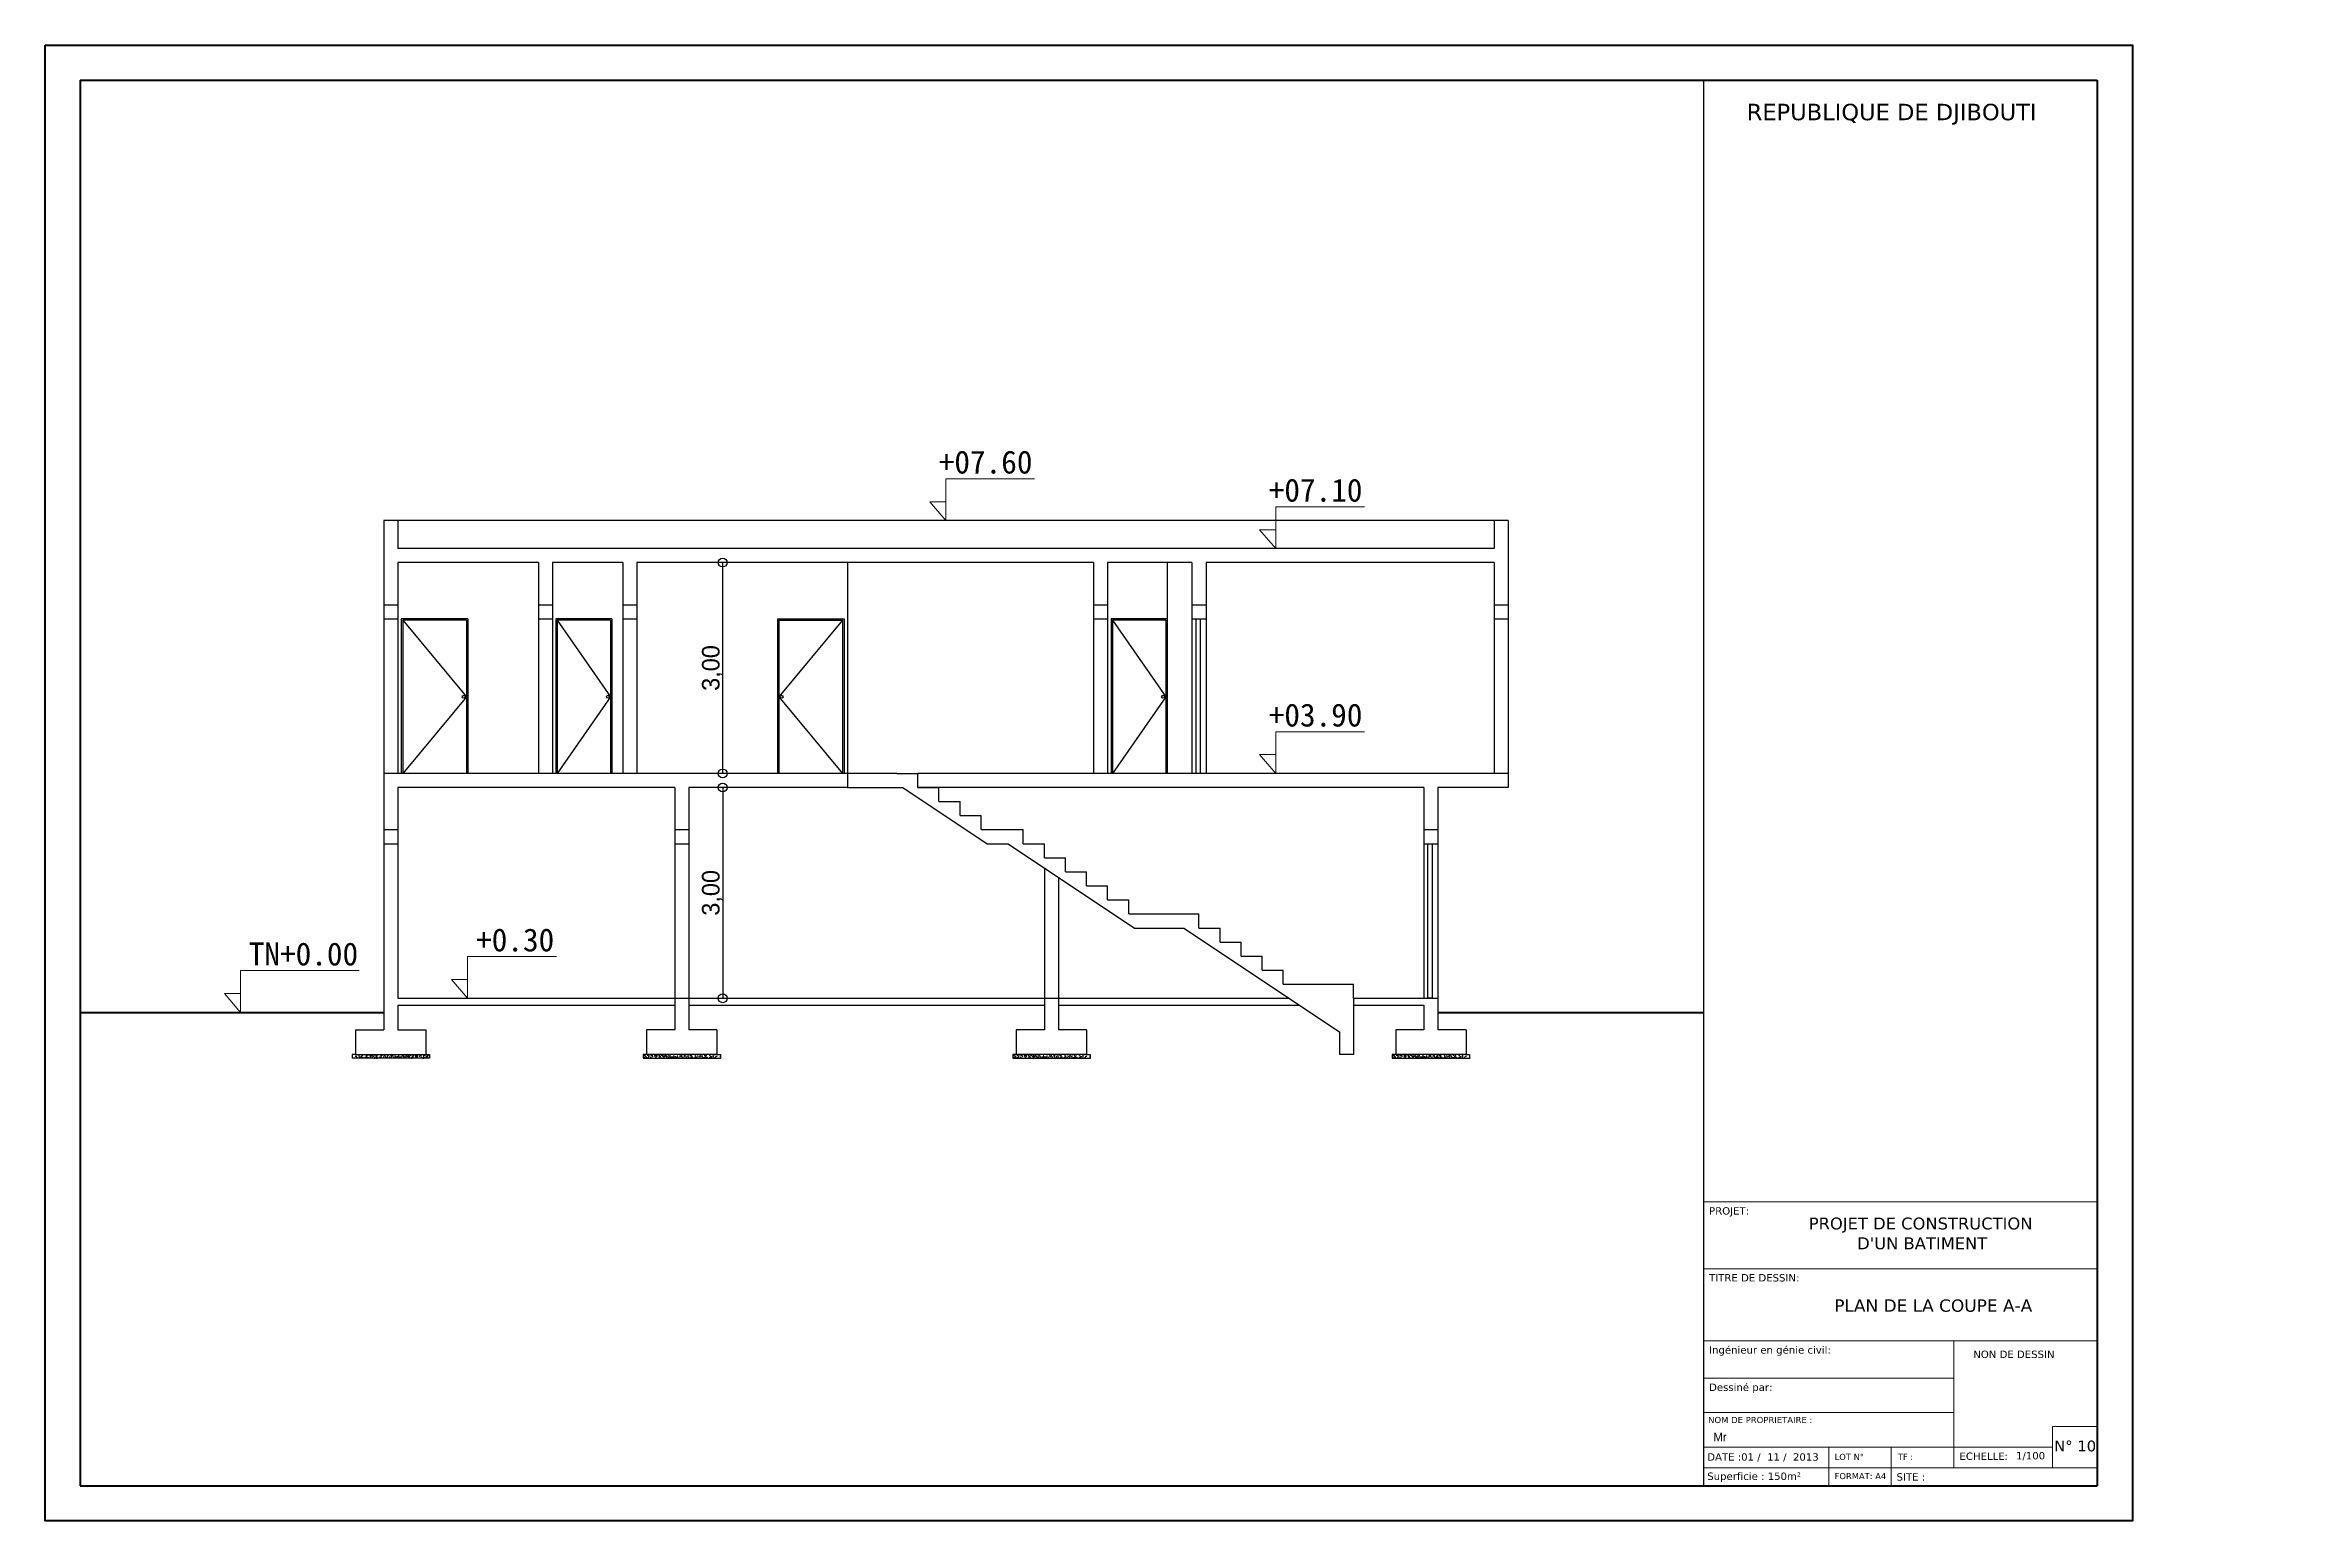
# Model space of a CAD drawing. Extents: x -110 to 3211, y -163 to 893.
# Drawn here: x 156.16 to 188.28, y -24.5 to -3.5 of the extents above; entities that cross this region are included whole.
import ezdxf

# ---------------------------------------------------------------- set-up
doc = ezdxf.new("R2010")
doc.units = 0
doc.header["$LTSCALE"] = 0.8
doc.header["$MEASUREMENT"] = 0
doc.layers.get('0').update_dxf_attribs({"color": 5, "linetype": 'CONTINUOUS'})
doc.layers.get('DEFPOINTS').update_dxf_attribs({"linetype": 'CONTINUOUS'})
doc.layers.add('COMBLDG', color=7, linetype='CONTINUOUS')
doc.layers.add('COTATITION', color=5, linetype='CONTINUOUS')
for name, color, linetype, lineweight in [('Menuiserie', 30, 'CONTINUOUS', 13), ('Murs exterieurs', 7, 'CONTINUOUS', 40), ('Terrassembalcon msechoir et escalier', 165, 'CONTINUOUS', 25)]:
    doc.layers.add(name, color=color, linetype=linetype, lineweight=lineweight)
doc.dimstyles.new('ISO-25', dxfattribs={"dimtxt": 0.25, "dimasz": 0.25, "dimexe": 1.25, "dimexo": 0.625, "dimgap": 0.001, "dimtad": 1, "dimzin": 1, "dimtxsty": 'Standard', "dimblk": 'SMALL', "dimcen": 0.25, "dimse1": 1, "dimse2": 1, "dimazin": 0, "dimtfac": 1, "dimtmove": 1, "dimatfit": 3, "dimldrblk": 'SMALL', "dimfxl": 1, "dimarcsym": 0})

# ---------------------------------------------------------------- blocks, each defined once
blk = doc.blocks.new('_Small')
at = {"color": 0, "linetype": 'ByBlock', "lineweight": -2}
blk.add_circle((0, 0), 0.25, dxfattribs=at)
blk = doc.blocks.new('*D204')
at = {"layer": 'COTATITION', "color": 0, "lineweight": -2, "ltscale": 0.3, "transparency": 16777216}
blk.add_line((165.796, -14.064), (165.796, -17.064), dxfattribs=at)
at = {"layer": 'DEFPOINTS', "color": 0, "ltscale": 0.3, "transparency": 16777216}
for p in [(165.796, -14.064), (165.796, -17.064), (165.796, -17.064)]:
    blk.add_point(p, dxfattribs=at)
at = {"layer": 'COTATITION', "color": 0, "lineweight": -2, "ltscale": 0.3, "transparency": 16777216, "xscale": 0.250000000000011, "yscale": 0.250000000000011, "zscale": 0.250000000000011}
for p, rotation in [((165.796, -14.064), 90), ((165.796, -17.064), 270)]:
    blk.add_blockref('_Small', p, dxfattribs=dict(at, rotation=rotation))
at = {"layer": 'COTATITION', "color": 0, "ltscale": 0.3, "transparency": 16777216, "insert": (165.649, -15.564), "char_height": 0.25, "attachment_point": 5, "rotation": 90}
blk.add_mtext('3,00', dxfattribs=at)
blk = doc.blocks.new('*D205')
at = {"layer": 'COTATITION', "color": 0, "lineweight": -2, "ltscale": 0.3, "transparency": 16777216}
blk.add_line((165.796, -13.864), (165.796, -10.864), dxfattribs=at)
at = {"layer": 'DEFPOINTS', "color": 0, "ltscale": 0.3, "transparency": 16777216}
for p in [(165.796, -10.864), (1312.923, -10.864), (165.796, -13.864)]:
    blk.add_point(p, dxfattribs=at)
at = {"layer": 'COTATITION', "color": 0, "lineweight": -2, "ltscale": 0.3, "transparency": 16777216, "xscale": 0.250000000000011, "yscale": 0.250000000000011, "zscale": 0.250000000000011}
for p, rotation in [((165.796, -10.864), 90), ((165.796, -13.864), 270)]:
    blk.add_blockref('_Small', p, dxfattribs=dict(at, rotation=rotation))
at = {"layer": 'COTATITION', "color": 0, "ltscale": 0.3, "transparency": 16777216, "insert": (165.649, -12.364), "char_height": 0.25, "attachment_point": 5, "rotation": 90}
blk.add_mtext('3,00', dxfattribs=at)

msp = doc.modelspace()

# ---------------------------------------------------------------- hatches: boundary and pattern name
at = {"layer": 'Terrassembalcon msechoir et escalier', "lineweight": 25, "ltscale": 0.3}
h = msp.add_hatch(dxfattribs=at)
h.set_pattern_fill('AR-CONC', color=252, scale=0.01, style=0)
h.set_pattern_definition([(130, (160.52285, -17.914094), (-0.071726, -0.0062752), [0.0075, -0.0825]), (185, (160.52285, -17.914094), (0.013875, 0.075219), [0.006, -0.066]), (79.5486, (160.51687, -17.91462), (-0.057851, 0.068944), [0.006374, -0.070114]), (133.816, (160.52285, -17.89409), (-0.106724, -0.016552), [0.01125, -0.12375]), (83.364, (160.51396, -17.89547), (-0.093466, 0.097412), [0.009561, -0.105171]), (188.816, (160.52285, -17.89409), (-0.093466, 0.097412), [0.009, -0.099]), (159, (160.51285, -17.899094), (-0.0596907, -0.040262), [0.0075, -0.0825]), (214, (160.51285, -17.899094), (-0.0243315, 0.072515), [0.006, -0.066]), (108.5486, (160.507876, -17.90245), (-0.0840223, 0.032253), [0.006374, -0.070114]), (142.5, (160.52285, -17.914094), (-0.001216, 0.0332894), [0, -0.0652, 0, -0.067, 0, -0.06625]), (172.5, (160.52285, -17.914094), (-0.026307, 0.0394412), [0, -0.0382, 0, -0.0637, 0, -0.02525]), (212.5, (160.54515, -17.914094), (-0.05338224, -0.0022555), [0, -0.025, 0, -0.078, 0, -0.1035]), (222.5, (160.55515, -17.914094), (-0.0583186, 0.0100105), [0, -0.0325, 0, -0.0518, 0, -0.0735])])
h.paths.add_polyline_path([(160.523, -17.864), (160.573, -17.864), (161.573, -17.864), (161.623, -17.864), (161.623, -17.914), (160.523, -17.914)])
h = msp.add_hatch(dxfattribs=at)
h.set_pattern_fill('AR-CONC', color=252, scale=0.01, style=0)
h.set_pattern_definition([(50, (165.76285, -17.914094), (0.071726, -0.0062752), [0.0075, -0.0825]), (355, (165.76285, -17.914094), (-0.013875, 0.075219), [0.006, -0.066]), (100.4514, (165.76883, -17.91462), (0.057851, 0.068944), [0.006374, -0.070114]), (46.184, (165.76285, -17.89409), (0.106724, -0.016552), [0.01125, -0.12375]), (96.636, (165.77174, -17.89547), (0.093466, 0.097412), [0.009561, -0.105171]), (351.184, (165.76285, -17.89409), (0.093466, 0.097412), [0.009, -0.099]), (21, (165.77285, -17.899094), (0.0596907, -0.040262), [0.0075, -0.0825]), (326, (165.77285, -17.899094), (0.0243315, 0.072515), [0.006, -0.066]), (71.4514, (165.777824, -17.90245), (0.0840223, 0.032253), [0.006374, -0.070114]), (37.5, (165.76285, -17.914094), (0.001216, 0.0332894), [0, -0.0652, 0, -0.067, 0, -0.06625]), (7.5, (165.76285, -17.914094), (0.026307, 0.0394412), [0, -0.0382, 0, -0.0637, 0, -0.02525]), (327.5, (165.74055, -17.914094), (0.05338224, -0.0022555), [0, -0.025, 0, -0.078, 0, -0.1035]), (317.5, (165.73055, -17.914094), (0.0583186, 0.0100105), [0, -0.0325, 0, -0.0518, 0, -0.0735])])
h.paths.add_polyline_path([(165.763, -17.864), (165.713, -17.864), (164.713, -17.864), (164.663, -17.864), (164.663, -17.914), (165.763, -17.914)])
h = msp.add_hatch(dxfattribs=at)
h.set_pattern_fill('AR-CONC', color=252, scale=0.01, style=0)
h.set_pattern_definition([(50, (171.02285, -17.914094), (0.071726, -0.0062752), [0.0075, -0.0825]), (355, (171.02285, -17.914094), (-0.013875, 0.075219), [0.006, -0.066]), (100.4514, (171.02883, -17.91462), (0.057851, 0.068944), [0.006374, -0.070114]), (46.184, (171.02285, -17.89409), (0.106724, -0.016552), [0.01125, -0.12375]), (96.636, (171.03174, -17.89547), (0.093466, 0.097412), [0.009561, -0.105171]), (351.184, (171.02285, -17.89409), (0.093466, 0.097412), [0.009, -0.099]), (21, (171.03285, -17.899094), (0.0596907, -0.040262), [0.0075, -0.0825]), (326, (171.03285, -17.899094), (0.0243315, 0.072515), [0.006, -0.066]), (71.4514, (171.037824, -17.90245), (0.0840223, 0.032253), [0.006374, -0.070114]), (37.5, (171.02285, -17.914094), (0.001216, 0.0332894), [0, -0.0652, 0, -0.067, 0, -0.06625]), (7.5, (171.02285, -17.914094), (0.026307, 0.0394412), [0, -0.0382, 0, -0.0637, 0, -0.02525]), (327.5, (171.00055, -17.914094), (0.05338224, -0.0022555), [0, -0.025, 0, -0.078, 0, -0.1035]), (317.5, (170.99055, -17.914094), (0.0583186, 0.0100105), [0, -0.0325, 0, -0.0518, 0, -0.0735])])
h.paths.add_polyline_path([(171.023, -17.864), (170.973, -17.864), (169.973, -17.864), (169.923, -17.864), (169.923, -17.914), (171.023, -17.914)])
h = msp.add_hatch(dxfattribs=at)
h.set_pattern_fill('AR-CONC', color=252, scale=0.01, style=0)
h.set_pattern_definition([(50, (176.42285, -17.914094), (0.071726, -0.0062752), [0.0075, -0.0825]), (355, (176.42285, -17.914094), (-0.013875, 0.075219), [0.006, -0.066]), (100.4514, (176.42883, -17.91462), (0.057851, 0.068944), [0.006374, -0.070114]), (46.184, (176.42285, -17.89409), (0.106724, -0.016552), [0.01125, -0.12375]), (96.636, (176.43174, -17.89547), (0.093466, 0.097412), [0.009561, -0.105171]), (351.184, (176.42285, -17.89409), (0.093466, 0.097412), [0.009, -0.099]), (21, (176.43285, -17.899094), (0.0596907, -0.040262), [0.0075, -0.0825]), (326, (176.43285, -17.899094), (0.0243315, 0.072515), [0.006, -0.066]), (71.4514, (176.437824, -17.90245), (0.0840223, 0.032253), [0.006374, -0.070114]), (37.5, (176.42285, -17.914094), (0.001216, 0.0332894), [0, -0.0652, 0, -0.067, 0, -0.06625]), (7.5, (176.42285, -17.914094), (0.026307, 0.0394412), [0, -0.0382, 0, -0.0637, 0, -0.02525]), (327.5, (176.40055, -17.914094), (0.05338224, -0.0022555), [0, -0.025, 0, -0.078, 0, -0.1035]), (317.5, (176.39055, -17.914094), (0.0583186, 0.0100105), [0, -0.0325, 0, -0.0518, 0, -0.0735])])
h.paths.add_polyline_path([(176.423, -17.864), (176.373, -17.864), (175.373, -17.864), (175.323, -17.864), (175.323, -17.914), (176.423, -17.914)])

# ---------------------------------------------------------------- linework, layer by layer
at = {"color": 5, "lineweight": 40}
for p, q in [((156.655, -4), (156.655, -24)), ((156.655, -4), (185.355, -4)), ((185.355, -4), (185.355, -24)), ((156.655, -24), (185.355, -24))]:
    msp.add_line(p, q, dxfattribs=at)
at = {"color": 5, "lineweight": 100}
msp.add_lwpolyline([(156.155, -3.5), (185.855, -3.5), (185.855, -24.5), (156.155, -24.5)], close=True, dxfattribs=at)
at = {"layer": 'COMBLDG', "color": 7, "lineweight": 30}
msp.add_line((179.756, -24), (179.756, -4), dxfattribs=at)
at = {"layer": 'COMBLDG', "color": 7, "lineweight": 9}
for p, q in [((179.756, -19.959, 0.176), (185.355, -19.959, -0.565)), ((179.756, -20.912, 0.176), (185.355, -20.912, -0.565)), ((179.756, -21.938, 0.176), (185.355, -21.938, -0.565)), ((183.313, -21.938, -0.295), (183.313, -23.746, -0.532)), ((179.756, -22.469, 0), (183.313, -22.469, -0.47)), ((179.756, -22.957, 0.176), (183.313, -22.957, -0.295)), ((184.716, -23.157, -1.065), (185.355, -23.157, -1.13)), ((184.716, -23.157, 0), (184.716, -23.746, 0)), ((179.756, -23.451), (184.716, -23.451, -0.5)), ((179.756, -23.746, 0), (185.355, -23.746)), ((181.535, -23.451, 0.039), (181.535, -24, -0.033)), ((182.424, -24, 0), (182.424, -23.451, 0))]:
    msp.add_line(p, q, dxfattribs=at)
at = {"layer": 'Menuiserie', "color": 1, "ltscale": 0.3}
for p, q in [((168.973, -10.264), (168.973, -9.67)), ((168.973, -9.67), (170.234, -9.67)), ((168.973, -10.264), (168.742, -9.997)), ((168.742, -9.997), (168.973, -9.997)), ((173.667, -10.664), (173.667, -10.07)), ((173.667, -10.07), (174.929, -10.07)), ((173.667, -10.664), (173.436, -10.397)), ((173.436, -10.397), (173.667, -10.397)), ((173.667, -13.864), (173.667, -13.27)), ((173.667, -13.27), (174.929, -13.27)), ((173.667, -13.864), (173.436, -13.597)), ((173.436, -13.597), (173.667, -13.597)), ((158.936, -17.264), (158.936, -16.67)), ((158.936, -16.67), (160.623, -16.67)), ((162.167, -17.064), (162.167, -16.47)), ((162.167, -16.47), (163.429, -16.47)), ((158.936, -17.264), (158.705, -16.997)), ((158.705, -16.997), (158.936, -16.997)), ((162.167, -17.064), (161.936, -16.797)), ((161.936, -16.797), (162.167, -16.797))]:
    msp.add_line(p, q, dxfattribs=at)
at = {"layer": 'Murs exterieurs', "color": 3, "ltscale": 0.3}
for p, q in [((156.655, -17.264), (160.973, -17.264)), ((175.973, -17.264), (179.756, -17.264))]:
    msp.add_line(p, q, dxfattribs=at)
at = {"layer": 'Terrassembalcon msechoir et escalier', "color": 252, "lineweight": 25, "ltscale": 0.3}
for p, q in [((160.973, -10.264), (160.973, -17.514)), ((176.973, -10.264), (160.973, -10.264)), ((161.173, -10.264), (161.173, -10.664)), ((176.773, -10.264), (176.773, -10.664)), ((176.973, -10.264), (176.973, -14.064)), ((176.773, -10.664), (161.173, -10.664)), ((161.173, -10.864), (161.173, -13.864)), ((163.173, -10.864), (161.173, -10.864)), ((163.173, -10.864), (163.173, -13.864)), ((164.373, -10.864), (163.373, -10.864)), ((163.373, -10.864), (163.373, -13.864)), ((164.373, -10.864), (164.373, -13.864)), ((171.073, -10.864), (164.573, -10.864)), ((164.573, -10.864), (164.573, -13.864)), ((167.573, -10.864), (167.573, -13.864)), ((171.073, -10.864), (171.073, -13.864)), ((172.473, -10.864), (171.273, -10.864)), ((171.273, -10.864), (171.273, -13.864)), ((172.119, -10.864), (172.119, -13.864)), ((172.473, -10.864), (172.473, -13.864)), ((176.773, -10.864), (172.673, -10.864)), ((172.673, -10.864), (172.673, -13.864)), ((176.773, -10.864), (176.773, -13.864)), ((160.973, -11.464), (161.173, -11.464)), ((163.173, -11.464), (163.373, -11.464)), ((164.373, -11.464), (164.573, -11.464)), ((171.073, -11.464), (171.273, -11.464)), ((172.473, -11.464), (172.673, -11.464)), ((176.773, -11.464), (176.973, -11.464)), ((160.973, -11.664), (161.173, -11.664)), ((162.169, -11.664), (161.223, -11.664)), ((161.223, -11.664), (161.223, -13.864)), ((162.149, -11.684), (161.243, -11.684)), ((161.243, -11.684), (161.243, -13.864)), ((161.243, -11.684), (162.149, -12.774)), ((162.149, -11.684), (162.149, -13.864)), ((162.169, -11.664), (162.169, -13.864)), ((163.173, -11.664), (163.373, -11.664)), ((164.219, -11.664), (163.423, -11.664)), ((163.423, -11.664), (163.423, -13.864)), ((164.199, -11.684), (163.443, -11.684)), ((163.443, -11.684), (163.443, -13.864)), ((163.443, -11.684), (164.199, -12.774)), ((164.199, -11.684), (164.199, -13.864)), ((164.219, -11.664), (164.219, -13.864)), ((164.373, -11.664), (164.573, -11.664)), ((166.577, -11.664), (167.523, -11.664)), ((166.577, -11.664), (166.577, -13.864)), ((166.597, -11.684), (167.503, -11.684)), ((166.597, -11.684), (166.597, -13.864)), ((167.503, -11.684), (166.597, -12.774)), ((167.503, -11.684), (167.503, -13.864)), ((167.523, -11.664), (167.523, -13.864)), ((171.073, -11.664), (171.273, -11.664)), ((172.119, -11.664), (171.323, -11.664)), ((171.323, -11.664), (171.323, -13.864)), ((172.099, -11.684), (171.343, -11.684)), ((171.343, -11.684), (171.343, -13.864)), ((171.343, -11.684), (172.099, -12.774)), ((172.099, -11.684), (172.099, -13.864)), ((172.119, -11.664), (172.119, -13.864)), ((172.473, -11.664), (172.673, -11.664)), ((176.773, -11.664), (176.973, -11.664)), ((162.149, -12.774), (161.243, -13.864)), ((164.199, -12.774), (163.443, -13.864)), ((166.597, -12.774), (167.503, -13.864)), ((172.099, -12.774), (171.343, -13.864)), ((167.573, -13.864), (160.973, -13.864)), ((161.173, -14.064), (161.173, -17.064)), ((165.113, -14.064), (161.173, -14.064)), ((165.113, -14.064), (165.113, -17.514)), ((165.313, -14.064), (165.313, -17.514)), ((167.573, -14.064), (165.313, -14.064)), ((168.273, -13.864), (167.573, -13.864)), ((167.573, -13.864), (167.573, -14.064)), ((167.573, -14.064), (168.357, -14.064)), ((168.273, -13.864), (168.573, -13.864)), ((168.357, -14.064), (169.557, -14.864)), ((168.573, -14.064), (168.573, -13.864)), ((176.973, -13.864), (168.573, -13.864)), ((168.573, -14.064), (168.873, -14.064)), ((175.773, -14.064), (168.573, -14.064)), ((168.873, -14.264), (168.873, -14.064)), ((175.773, -14.064), (175.773, -17.064)), ((175.973, -14.064), (175.973, -17.514)), ((176.973, -14.064), (175.973, -14.064)), ((168.873, -14.264), (169.173, -14.264)), ((169.173, -14.464), (169.173, -14.264)), ((160.973, -14.664), (161.173, -14.664)), ((165.113, -14.664), (165.313, -14.664)), ((169.173, -14.464), (169.473, -14.464)), ((169.473, -14.664), (169.473, -14.464)), ((169.473, -14.664), (169.473, -14.464)), ((169.473, -14.664), (169.773, -14.664)), ((169.773, -14.664), (170.073, -14.664)), ((170.073, -14.864), (170.073, -14.664)), ((175.773, -14.664), (175.973, -14.664)), ((160.973, -14.864), (161.173, -14.864)), ((165.113, -14.864), (165.313, -14.864)), ((169.557, -14.864), (169.857, -14.864)), ((169.857, -14.864), (171.657, -16.064)), ((170.073, -14.864), (170.373, -14.864)), ((170.373, -15.064), (170.373, -14.864)), ((170.373, -15.064), (170.673, -15.064)), ((170.673, -15.264), (170.673, -15.064)), ((175.773, -14.864), (175.973, -14.864)), ((170.373, -15.208), (170.373, -17.514)), ((170.573, -15.342), (170.573, -17.514)), ((170.673, -15.264), (170.973, -15.264)), ((170.973, -15.464), (170.973, -15.264)), ((170.973, -15.464), (171.273, -15.464)), ((171.273, -15.664), (171.273, -15.464)), ((171.273, -15.664), (171.573, -15.664)), ((171.573, -15.864), (171.573, -15.664)), ((171.573, -15.864), (172.573, -15.864)), ((172.573, -16.064), (172.573, -15.864)), ((171.657, -16.064), (172.357, -16.064)), ((172.357, -16.064), (174.573, -17.542)), ((172.573, -16.064), (172.873, -16.064)), ((172.873, -16.264), (172.873, -16.064)), ((172.873, -16.264), (173.173, -16.264)), ((173.173, -16.464), (173.173, -16.264)), ((173.173, -16.464), (173.473, -16.464)), ((173.473, -16.664), (173.473, -16.464)), ((173.473, -16.664), (173.773, -16.664)), ((173.773, -16.864), (173.773, -16.664)), ((173.773, -16.864), (174.773, -16.864)), ((174.773, -17.064), (174.773, -16.864)), ((160.973, -17.164), (160.973, -17.514)), ((161.173, -17.064), (173.857, -17.064)), ((161.173, -17.164), (161.173, -17.514)), ((161.173, -17.164), (165.113, -17.164)), ((165.313, -17.164), (170.373, -17.164)), ((170.573, -17.164), (174.007, -17.164)), ((174.773, -17.064), (175.973, -17.064)), ((174.773, -17.064), (174.773, -17.864)), ((174.773, -17.164), (175.773, -17.164)), ((175.773, -17.164), (175.773, -17.514)), ((175.973, -17.164), (175.973, -17.514)), ((160.573, -17.514), (160.573, -17.864)), ((160.573, -17.514), (160.973, -17.514)), ((161.173, -17.514), (161.573, -17.514)), ((161.573, -17.514), (161.573, -17.864)), ((164.713, -17.514), (164.713, -17.864)), ((165.113, -17.514), (164.713, -17.514)), ((165.713, -17.514), (165.313, -17.514)), ((165.713, -17.514), (165.713, -17.864)), ((169.973, -17.514), (169.973, -17.864)), ((170.373, -17.514), (169.973, -17.514)), ((170.973, -17.514), (170.573, -17.514)), ((170.973, -17.514), (170.973, -17.864)), ((174.573, -17.542), (174.573, -17.864)), ((175.373, -17.514), (175.373, -17.864)), ((175.773, -17.514), (175.373, -17.514)), ((176.373, -17.514), (175.973, -17.514)), ((176.373, -17.514), (176.373, -17.864)), ((160.573, -17.864), (160.523, -17.864)), ((160.523, -17.864), (160.523, -17.914)), ((161.623, -17.914), (160.523, -17.914)), ((160.573, -17.864), (161.573, -17.864)), ((161.573, -17.864), (161.623, -17.864)), ((161.623, -17.864), (161.623, -17.914)), ((164.713, -17.864), (164.663, -17.864)), ((164.663, -17.864), (164.663, -17.914)), ((164.663, -17.914), (165.763, -17.914)), ((165.713, -17.864), (164.713, -17.864)), ((165.713, -17.864), (165.763, -17.864)), ((165.763, -17.864), (165.763, -17.914)), ((169.973, -17.864), (169.923, -17.864)), ((169.923, -17.864), (169.923, -17.914)), ((169.923, -17.914), (171.023, -17.914)), ((170.973, -17.864), (169.973, -17.864)), ((170.973, -17.864), (171.023, -17.864)), ((171.023, -17.864), (171.023, -17.914)), ((174.773, -17.864), (174.573, -17.864)), ((175.373, -17.864), (175.323, -17.864)), ((175.323, -17.864), (175.323, -17.914)), ((175.323, -17.914), (176.423, -17.914)), ((176.373, -17.864), (175.373, -17.864)), ((176.373, -17.864), (176.423, -17.864)), ((176.423, -17.864), (176.423, -17.914))]:
    msp.add_line(p, q, dxfattribs=at)
for points in [[(172.531, -11.664), (172.591, -11.664), (172.591, -13.864), (172.531, -13.864)], [(175.831, -14.864), (175.891, -14.864), (175.891, -17.064), (175.831, -17.064)]]:
    msp.add_lwpolyline(points, close=True, dxfattribs=at)
for centre in [(162.112, -12.774), (164.162, -12.774), (166.634, -12.774), (172.062, -12.774)]:
    msp.add_circle(centre, 0.0214, dxfattribs=at)

# ---------------------------------------------------------------- texts
at = {"color": 102, "lineweight": -2, "char_height": 0.32682, "width": 4.14451, "attachment_point": 3}
for s, insert in [('{\\f@MS Mincho|b0|i0|c0|p49;+07.60}', (170.204, -9.27)), ('{\\f@MS Mincho|b0|i0|c0|p49;+07.10}', (174.899, -9.67)), ('{\\f@MS Mincho|b0|i0|c0|p49;+03.90}', (174.899, -12.87)), ('{\\f@MS Mincho|b0|i0|c0|p49;TN+0.00}', (160.609, -16.27)), ('{\\f@MS Mincho|b0|i0|c0|p49;+0.30}', (163.399, -16.07))]:
    msp.add_mtext(s, dxfattribs=dict(at, insert=insert))
at = {"layer": 'COMBLDG', "color": 7, "lineweight": 9, "attachment_point": 1}
for s, insert, char_height, width in [('\\pi1.6214;{\\fVerdana|b0|i0|c0|p34;REPUBLIQUE DE DJIBOUTI}', (178.745, -4.335, -0.623), 0.23381, 7.52173), ('{\\fVerdana|b0|i0|c0|p34;\\C55;PROJET:}', (179.831, -20.037, -0.147), 0.10489, 11.75043), ("\\pi1.5704;{\\fVerdana|b0|i0|c0|p34;PROJET DE CONSTRUCTION \\P\\pi2.259;D'UN BATIMENT }", (179.679, -20.184, 0.603), 0.16932, 6.38547), ('{\\fVerdana|b0|i0|c0|p34;\\C55;TITRE DE DESSIN:}', (179.831, -20.989, -0.147), 0.10489, 11.75043), ('{\\fVerdana|b0|i0|c0|p34;PLAN DE LA COUPE A-A}', (181.612, -21.349, -0.663), 0.17573, 5.65342), ('{\\fVerdana|b0|i0|c0|p34;\\C55;Ingénieur en génie civil:}', (179.831, -22.016, -0.147), 0.10489, 11.75043), ('{\\fVerdana|b0|i0|c0|p34;NON DE DESSIN}', (183.59, -22.078, -0.478), 0.10489, 11.75043), ('{\\fVerdana|b0|i0|c0|p34;\\C55;Dessiné par:}', (179.831, -22.547, -0.323), 0.10489, 11.75043), ('{\\fVerdana|b0|i0|c0|p34;\\C55;NOM DE PROPRIETAIRE :}', (179.818, -23.021, -0.094), 0.08772, 9.82617), ('{\\fArial|b0|i0|c0|p34; \\fColonna MT|b0|i0|c0|p82; \\H1.143x;Mr }', (179.814, -23.247, -0.176), 0.10489, 11.75043), ('{\\fVerdana|b0|i0|c0|p34;N° 10}', (184.741, -23.358, -0.158), 0.15336, 17.17991), ('{\\fVerdana|b0|i0|c0|p34;DATE :01 /  11 /  2013}', (179.805, -23.539, -0.323), 0.10489, 11.75043), ('{\\fVerdana|b0|i0|c0|p34;LOT N° }', (181.617, -23.546, -0.228), 0.08651, 9.69138), ('{\\fVerdana|b0|i0|c0|p34;TF : }', (182.516, -23.546, -0.267), 0.08651, 9.69138), ('{\\fVerdana|b0|i0|c0|p34;ECHELLE:}', (183.394, -23.528, -0.668), 0.10489, 11.75043), ('{\\fVerdana|b0|i0|c0|p34;1/100}', (184.198, -23.521, -0.565), 0.10489, 11.75043), ('{\\fVerdana|b0|i0|c0|p34;Superficie : 150m²}', (179.805, -23.813, -0.32), 0.10489, 11.75043), ('{\\fVerdana|b0|i0|c0|p34;FORMAT: A4}', (181.617, -23.82, -0.264), 0.08651, 9.69138), ('{\\fVerdana|b0|i0|c0|p34;SITE : }', (182.498, -23.823, -0.323), 0.10489, 11.75043)]:
    msp.add_mtext(s, dxfattribs=dict(at, insert=insert, char_height=char_height, width=width))

# ---------------------------------------------------------------- dimensions: what is measured, and where the dimension line sits
at = {"layer": 'COTATITION', "ltscale": 0.3}
for base, p1, p2, picture, middle in [((165.796, -10.864), (165.796, -13.864), (1312.923, -10.864), '*D205', (165.649, -12.364)), ((165.796, -17.064), (165.796, -14.064), (165.796, -17.064), '*D204', (165.649, -15.564))]:
    dim = msp.add_linear_dim(base=base, p1=p1, p2=p2, angle=90, dimstyle='ISO-25', override={"dimfxl": 1.25, "dimarcsym": 2}, dxfattribs=at)
    dim.commit()
    dim.dimension.update_dxf_attribs({"geometry": picture, "text_midpoint": middle})

doc.saveas('drawing.dxf')
